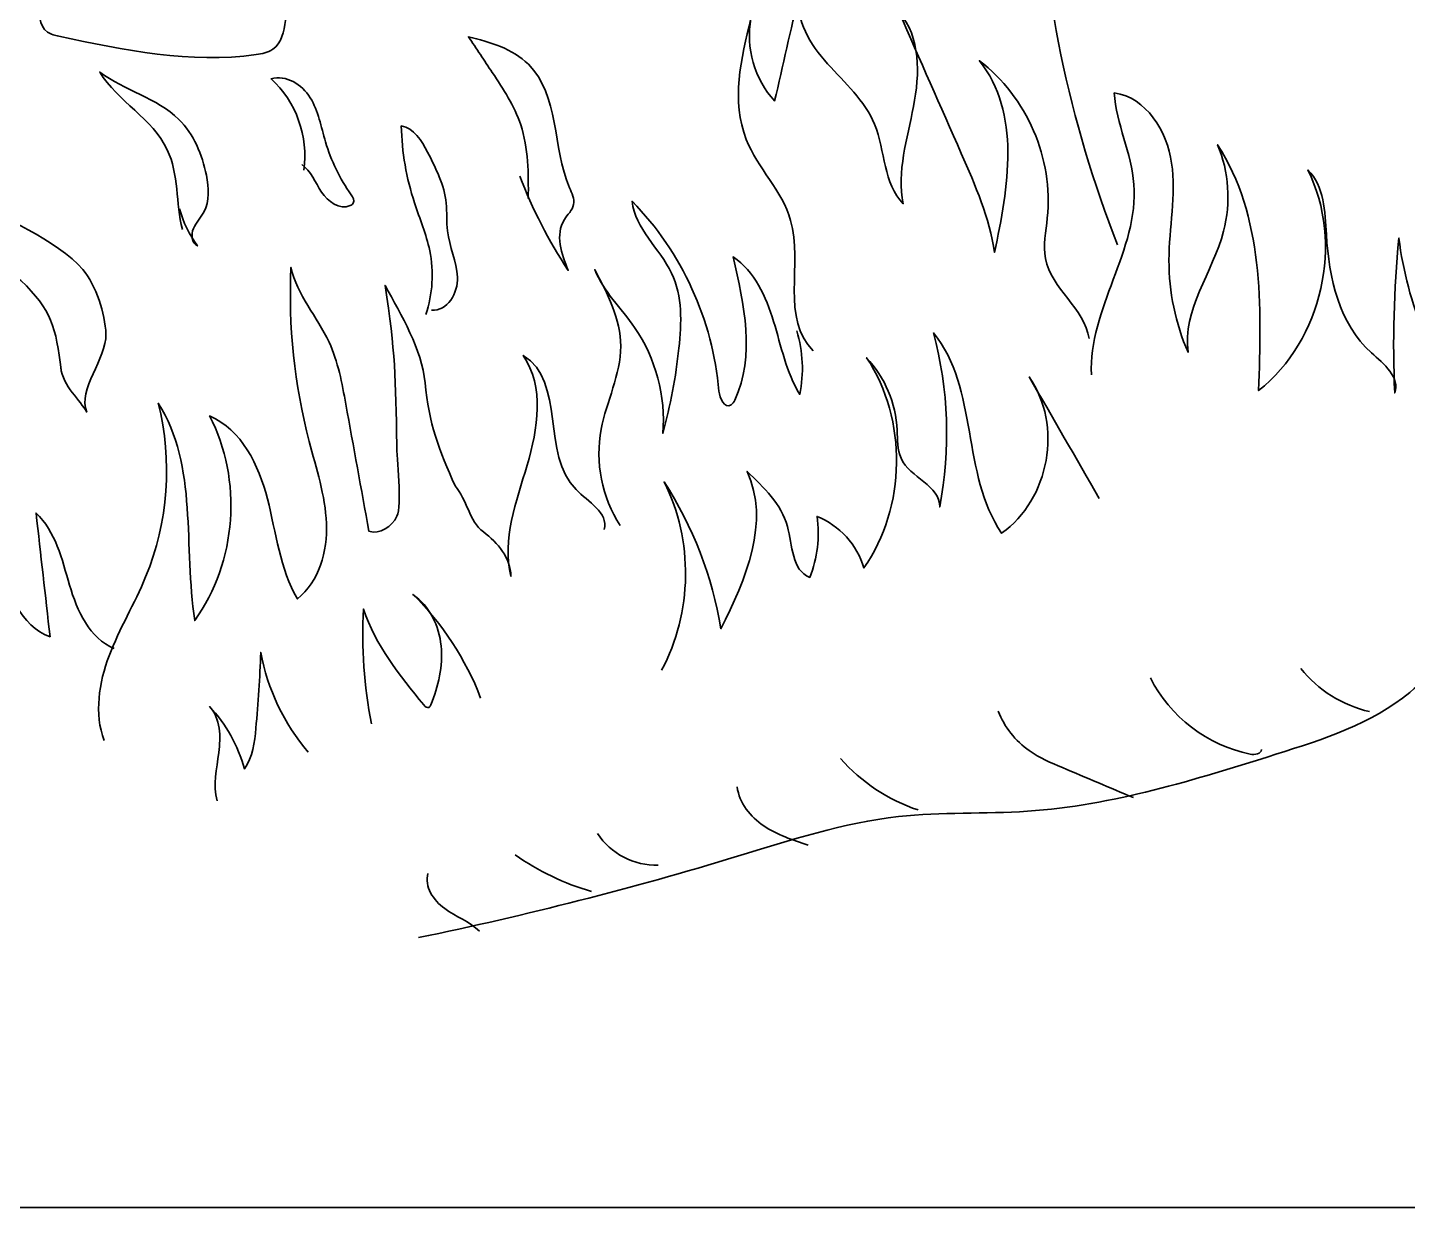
# Model space of a CAD drawing. Extents: x 6 to 143, y -103 to -23.
# Drawn here: x 46.7 to 68.07, y -102.86 to -84.57 of the extents above; entities that cross this region are included whole.
import ezdxf

# ---------------------------------------------------------------- set-up
doc = ezdxf.new("R2010")
doc.units = 0
doc.header["$MEASUREMENT"] = 0
for name, color, linetype, lineweight in [('Delorean', 7, 'Continuous', 0), ('EdgeTop', 7, 'Continuous', 0), ('Flames', 7, 'Continuous', 0)]:
    doc.layers.add(name, color=color, linetype=linetype, lineweight=lineweight)

msp = doc.modelspace()

# ---------------------------------------------------------------- linework, layer by layer
at = {"layer": 'Delorean', "color": 250, "lineweight": 35, "true_color": 0x231f20}
for points, knots in [([(77.68, -87.057), (77.641, -87.025), (77.63, -87.133), (77.681, -87.128), (77.731, -87.122), (77.75, -87.061), (77.758, -87.011), (77.883, -86.278), (78.185, -85.59), (78.443, -84.892), (78.697, -84.202), (78.91, -83.494), (79.033, -82.769), (79.462, -80.237), (78.776, -77.654), (77.933, -75.229), (77.735, -74.657), (77.065, -73.655), (77.065, -73.655), (77.065, -73.655), (76.471, -72.96), (76.104, -72.638), (75.889, -72.45), (75.567, -72.305), (75.338, -72.134), (75.117, -71.969), (74.757, -71.923), (74.487, -71.865), (73.349, -71.621), (72.184, -72.149), (71.183, -72.742), (70.862, -72.933), (70.545, -73.138), (70.285, -73.405), (69.865, -73.835), (69.618, -74.4), (69.383, -74.953), (68.504, -77.029), (67.672, -79.231), (67.894, -81.473), (67.956, -82.097), (68.022, -82.752), (68.192, -83.355), (68.657, -84.996), (69.142, -86.68), (70.17, -88.042)], [0, 0, 0, 0, 1, 1, 1, 2, 2, 2, 3, 3, 3, 4, 4, 4, 5, 5, 5, 6, 6, 6, 7, 7, 7, 8, 8, 8, 9, 9, 9, 10, 10, 10, 11, 11, 11, 12, 12, 12, 13, 13, 13, 14, 14, 14, 15, 15, 15, 15]), ([(46.713, -82.412), (46.889, -82.974), (46.951, -83.571), (46.895, -84.158), (46.879, -84.332), (46.867, -84.544), (47.011, -84.645), (47.063, -84.68), (47.126, -84.694), (47.187, -84.707), (48.193, -84.923), (49.225, -85.139), (50.243, -84.991), (50.332, -84.978), (50.424, -84.961), (50.498, -84.91), (50.636, -84.815), (50.675, -84.631), (50.695, -84.465), (50.763, -83.892), (50.732, -83.308), (50.604, -82.746)], [0, 0, 0, 0, 1, 1, 1, 2, 2, 2, 3, 3, 3, 4, 4, 4, 5, 5, 5, 6, 6, 6, 7, 7, 7, 7])]:
    msp.add_open_spline(points, degree=3, knots=knots, dxfattribs=at)
msp.add_open_spline([(62.343, -81.948), (62.409, -83.997), (62.831, -86.035), (63.583, -87.942)], degree=3, dxfattribs=at)
at = {"layer": 'EdgeTop', "color": 250, "lineweight": 35, "true_color": 0x231f20}
msp.add_lwpolyline([(142.857, -91.429), (142.857, -34.286), (131.429, -22.857), (17.143, -22.857), (5.714, -34.286), (5.714, -91.429), (17.143, -102.857), (131.429, -102.857)], close=True, dxfattribs=at)
at = {"layer": 'Flames', "color": 250, "lineweight": 35, "true_color": 0x231f20}
for points, knots in [([(58.87, -89.582), (58.362, -89.098), (58.71, -88.236), (58.519, -87.561), (58.388, -87.101), (58.007, -86.752), (57.831, -86.307), (57.596, -85.717), (57.749, -85.051), (57.904, -84.435), (57.82, -84.886), (57.96, -85.374), (58.271, -85.711), (58.397, -85.163), (58.522, -84.614), (58.647, -84.065), (58.589, -84.46), (58.825, -84.836), (59.09, -85.134), (59.356, -85.431), (59.668, -85.704), (59.819, -86.072), (59.987, -86.482), (59.951, -86.993), (60.263, -87.305), (60.162, -86.806), (60.325, -86.296), (60.422, -85.795), (60.52, -85.295), (60.533, -84.721), (60.199, -84.337), (60.519, -85.066), (60.84, -85.795), (61.161, -86.524), (61.379, -87.02), (61.599, -87.523), (61.674, -88.059), (61.896, -87.055), (62.085, -85.892), (61.442, -85.089), (62.178, -85.648), (62.592, -86.606), (62.494, -87.525), (62.472, -87.734), (62.425, -87.946), (62.466, -88.153), (62.558, -88.619), (63.064, -88.924), (63.142, -89.393)], [0, 0, 0, 0, 1, 1, 1, 2, 2, 2, 3, 3, 3, 4, 4, 4, 5, 5, 5, 6, 6, 6, 7, 7, 7, 8, 8, 8, 9, 9, 9, 10, 10, 10, 11, 11, 11, 12, 12, 12, 13, 13, 13, 14, 14, 14, 15, 15, 15, 16, 16, 16, 16]), ([(54.456, -87.222), (54.458, -86.837), (54.46, -86.444), (54.338, -86.079), (54.24, -85.787), (54.068, -85.527), (53.898, -85.27), (53.775, -85.085), (53.652, -84.9), (53.529, -84.715), (53.864, -84.799), (54.212, -84.9), (54.457, -85.143), (54.94, -85.623), (54.827, -86.429), (55.094, -87.055), (55.13, -87.139), (55.173, -87.228), (55.156, -87.317), (55.138, -87.407), (55.063, -87.472), (55.014, -87.549), (54.868, -87.781), (54.97, -88.083), (55.074, -88.337), (54.77, -87.879), (54.518, -87.388), (54.325, -86.874)], [0, 0, 0, 0, 1, 1, 1, 2, 2, 2, 3, 3, 3, 4, 4, 4, 5, 5, 5, 6, 6, 6, 7, 7, 7, 8, 8, 8, 9, 9, 9, 9]), ([(49.099, -87.703), (48.996, -87.295), (49.046, -86.847), (48.865, -86.466), (48.637, -85.983), (48.094, -85.722), (47.82, -85.263), (48.2, -85.551), (48.703, -85.661), (49.043, -85.996), (49.275, -86.226), (49.407, -86.542), (49.471, -86.863), (49.51, -87.054), (49.524, -87.262), (49.431, -87.433), (49.383, -87.522), (49.309, -87.595), (49.269, -87.688), (49.23, -87.781), (49.241, -87.91), (49.331, -87.956), (49.206, -87.784), (49.111, -87.589), (49.055, -87.384)], [0, 0, 0, 0, 1, 1, 1, 2, 2, 2, 3, 3, 3, 4, 4, 4, 5, 5, 5, 6, 6, 6, 7, 7, 7, 8, 8, 8, 8]), ([(50.978, -86.781), (51.056, -86.266), (50.859, -85.718), (50.472, -85.37), (50.703, -85.298), (50.952, -85.456), (51.079, -85.661), (51.206, -85.867), (51.247, -86.112), (51.315, -86.344), (51.401, -86.636), (51.536, -86.915), (51.712, -87.164), (51.74, -87.203), (51.77, -87.255), (51.744, -87.297), (51.734, -87.314), (51.715, -87.325), (51.696, -87.333), (51.533, -87.4), (51.353, -87.269), (51.255, -87.122), (51.157, -86.974), (51.091, -86.797), (50.947, -86.694)], [0, 0, 0, 0, 1, 1, 1, 2, 2, 2, 3, 3, 3, 4, 4, 4, 5, 5, 5, 6, 6, 6, 7, 7, 7, 8, 8, 8, 8]), ([(63.177, -89.954), (63.125, -88.939), (63.913, -88.016), (63.835, -87.004), (63.797, -86.52), (63.563, -86.068), (63.53, -85.585), (64.028, -85.658), (64.349, -86.176), (64.419, -86.674), (64.489, -87.172), (64.379, -87.677), (64.378, -88.18), (64.376, -88.669), (64.478, -89.158), (64.674, -89.606), (64.584, -88.952), (65.056, -88.366), (65.224, -87.727), (65.34, -87.287), (65.307, -86.808), (65.13, -86.389), (65.843, -87.487), (65.816, -88.891), (65.765, -90.199), (66.755, -89.415), (67.09, -87.911), (66.529, -86.78), (66.785, -87.028), (66.795, -87.426), (66.816, -87.782), (66.854, -88.452), (67.014, -89.165), (67.513, -89.614), (67.703, -89.786), (67.965, -89.996), (67.874, -90.236), (67.839, -89.435), (67.86, -88.633), (67.938, -87.836), (68.068, -88.853), (68.467, -89.834), (69.083, -90.654), (69.049, -90.595), (69.016, -90.536), (68.982, -90.478)], [0, 0, 0, 0, 1, 1, 1, 2, 2, 2, 3, 3, 3, 4, 4, 4, 5, 5, 5, 6, 6, 6, 7, 7, 7, 8, 8, 8, 9, 9, 9, 10, 10, 10, 11, 11, 11, 12, 12, 12, 13, 13, 13, 14, 14, 14, 15, 15, 15, 15]), ([(52.869, -89.02), (52.976, -88.703), (52.996, -88.358), (52.929, -88.031), (52.877, -87.778), (52.774, -87.538), (52.694, -87.292), (52.568, -86.907), (52.499, -86.503), (52.488, -86.098), (52.686, -86.129), (52.804, -86.328), (52.896, -86.505), (53.025, -86.756), (53.156, -87.015), (53.184, -87.295), (53.199, -87.438), (53.186, -87.583), (53.203, -87.726), (53.233, -87.969), (53.35, -88.197), (53.36, -88.442), (53.37, -88.686), (53.203, -88.972), (52.959, -88.951)], [0, 0, 0, 0, 1, 1, 1, 2, 2, 2, 3, 3, 3, 4, 4, 4, 5, 5, 5, 6, 6, 6, 7, 7, 7, 8, 8, 8, 8]), ([(47.22, -89.88), (47.14, -89.217), (47.075, -88.951), (46.598, -88.494), (46.289, -88.265), (46.08, -88.414), (45.744, -88.228), (45.407, -88.041), (45.206, -87.73), (44.985, -87.374), (44.861, -87.01), (44.9, -86.696), (44.925, -86.264), (45.357, -86.545), (45.807, -87.045), (46.01, -87.329), (46.201, -87.469), (47.177, -87.868), (47.557, -88.323), (47.761, -88.567), (47.904, -89.006), (47.914, -89.324), (47.927, -89.707), (47.469, -90.18), (47.617, -90.533), (47.527, -90.357), (47.246, -90.131), (47.215, -89.84)], [0, 0, 0, 0, 1, 1, 1, 2, 2, 2, 3, 3, 3, 4, 4, 4, 5, 5, 5, 6, 6, 6, 7, 7, 7, 8, 8, 8, 9, 9, 9, 9]), ([(55.877, -92.29), (55.595, -91.854), (55.488, -91.309), (55.584, -90.799), (55.666, -90.364), (55.889, -89.954), (55.888, -89.511), (55.887, -89.089), (55.683, -88.698), (55.484, -88.325), (55.621, -88.663), (55.896, -88.923), (56.103, -89.223), (56.43, -89.698), (56.587, -90.287), (56.54, -90.862), (56.657, -90.429), (56.74, -89.987), (56.789, -89.541), (56.831, -89.15), (56.844, -88.736), (56.676, -88.38), (56.492, -87.993), (56.105, -87.692), (56.064, -87.266), (56.832, -88.052), (57.316, -89.11), (57.408, -90.206), (57.418, -90.321), (57.499, -90.48), (57.597, -90.421), (57.624, -90.404), (57.64, -90.375), (57.653, -90.346), (57.97, -89.661), (57.802, -88.861), (57.628, -88.127), (57.962, -88.35), (58.138, -88.743), (58.255, -89.127), (58.372, -89.512), (58.451, -89.915), (58.66, -90.258), (58.727, -89.932), (58.71, -89.591), (58.614, -89.273)], [0, 0, 0, 0, 1, 1, 1, 2, 2, 2, 3, 3, 3, 4, 4, 4, 5, 5, 5, 6, 6, 6, 7, 7, 7, 8, 8, 8, 9, 9, 9, 10, 10, 10, 11, 11, 11, 12, 12, 12, 13, 13, 13, 14, 14, 14, 15, 15, 15, 15]), ([(47.887, -95.623), (47.73, -95.203), (47.807, -94.728), (47.965, -94.308), (48.124, -93.888), (48.359, -93.501), (48.53, -93.086), (48.879, -92.24), (48.948, -91.282), (48.724, -90.394), (49.346, -91.363), (49.111, -92.625), (49.291, -93.762), (49.941, -92.857), (50.034, -91.581), (49.52, -90.591), (50.018, -90.805), (50.281, -91.353), (50.416, -91.877), (50.551, -92.402), (50.607, -92.96), (50.879, -93.428), (51.218, -93.157), (51.347, -92.691), (51.329, -92.257), (51.312, -91.824), (51.172, -91.406), (51.062, -90.986), (50.833, -90.109), (50.738, -89.197), (50.78, -88.291), (50.873, -88.716), (51.187, -89.054), (51.37, -89.448), (51.51, -89.751), (51.571, -90.083), (51.63, -90.411), (51.749, -91.067), (51.869, -91.724), (51.988, -92.38), (52.159, -92.429), (52.343, -92.307), (52.422, -92.147), (52.502, -91.988), (52.421, -91.221), (52.418, -91.042), (52.402, -90.02), (52.396, -89.579), (52.239, -88.569), (52.488, -89.038), (52.808, -89.55), (52.857, -90.079), (52.915, -90.701), (53.074, -91.127), (53.323, -91.677), (53.507, -91.888), (53.538, -92.22), (53.76, -92.389), (53.983, -92.558), (54.187, -92.797), (54.186, -93.077), (54.049, -92.506), (54.27, -91.919), (54.437, -91.356), (54.604, -90.793), (54.708, -90.141), (54.378, -89.655), (55.038, -90.048), (54.652, -91.191), (55.195, -91.733), (55.384, -91.922), (55.699, -92.093), (55.631, -92.35)], [0, 0, 0, 0, 1, 1, 1, 2, 2, 2, 3, 3, 3, 4, 4, 4, 5, 5, 5, 6, 6, 6, 7, 7, 7, 8, 8, 8, 9, 9, 9, 10, 10, 10, 11, 11, 11, 12, 12, 12, 13, 13, 13, 14, 14, 14, 15, 15, 15, 16, 16, 16, 17, 17, 17, 18, 18, 18, 19, 19, 19, 20, 20, 20, 21, 21, 21, 22, 22, 22, 23, 23, 23, 24, 24, 24, 24]), ([(56.52, -94.532), (57, -93.642), (57.015, -92.517), (56.56, -91.614), (57.004, -92.302), (57.305, -93.082), (57.44, -93.89), (57.821, -93.125), (58.208, -92.224), (57.843, -91.452), (58.104, -91.696), (58.376, -91.959), (58.469, -92.304), (58.547, -92.594), (58.534, -92.983), (58.814, -93.093), (58.934, -92.796), (58.973, -92.467), (58.928, -92.15), (59.274, -92.287), (59.55, -92.59), (59.653, -92.948), (60.311, -92.001), (60.329, -90.654), (59.696, -89.69), (59.979, -89.993), (60.15, -90.398), (60.169, -90.812), (60.176, -90.96), (60.166, -91.114), (60.228, -91.248), (60.368, -91.548), (60.832, -91.672), (60.828, -92.002), (60.998, -91.111), (60.965, -90.181), (60.731, -89.305), (61.429, -90.161), (61.162, -91.498), (61.786, -92.409), (62.53, -91.885), (62.733, -90.734), (62.214, -89.987), (62.575, -90.615), (62.937, -91.243), (63.299, -91.871)], [0, 0, 0, 0, 1, 1, 1, 2, 2, 2, 3, 3, 3, 4, 4, 4, 5, 5, 5, 6, 6, 6, 7, 7, 7, 8, 8, 8, 9, 9, 9, 10, 10, 10, 11, 11, 11, 12, 12, 12, 13, 13, 13, 14, 14, 14, 15, 15, 15, 15]), ([(42.288, -93.878), (42.505, -92.867), (42.397, -91.788), (41.982, -90.841), (42.497, -91.043), (42.845, -91.526), (43.093, -92.02), (43.34, -92.514), (43.521, -93.047), (43.846, -93.493), (43.969, -93.092), (44.092, -92.686), (44.111, -92.267), (44.131, -91.849), (44.036, -91.41), (43.765, -91.089), (44.432, -92.012), (44.93, -93.055), (45.231, -94.152), (45.598, -93.887), (45.544, -93.32), (45.369, -92.902), (45.194, -92.483), (44.93, -92.059), (45.006, -91.612), (45.51, -91.908), (45.927, -92.35), (46.192, -92.87), (46.415, -93.307), (46.587, -93.85), (47.049, -94.015), (46.977, -93.376), (46.905, -92.737), (46.832, -92.098), (47.137, -92.38), (47.233, -92.814), (47.351, -93.213), (47.469, -93.611), (47.659, -94.038), (48.043, -94.197)], [0, 0, 0, 0, 1, 1, 1, 2, 2, 2, 3, 3, 3, 4, 4, 4, 5, 5, 5, 6, 6, 6, 7, 7, 7, 8, 8, 8, 9, 9, 9, 10, 10, 10, 11, 11, 11, 12, 12, 12, 13, 13, 13, 13]), ([(52.756, -98.676), (54.421, -98.332), (56.069, -97.912), (57.695, -97.416), (58.515, -97.166), (59.337, -96.895), (60.19, -96.801), (60.853, -96.728), (61.523, -96.763), (62.189, -96.718), (63.505, -96.629), (64.777, -96.231), (66.034, -95.835), (66.765, -95.605), (67.515, -95.365), (68.106, -94.878), (68.483, -94.566), (68.845, -94.135), (69.335, -94.139), (69.531, -94.141), (69.718, -94.216), (69.908, -94.261), (71.131, -94.549), (72.297, -93.611), (73.545, -93.468), (74.101, -93.405), (74.663, -93.502), (75.222, -93.476), (77.533, -93.371), (79.438, -91.229), (81.748, -91.342), (81.866, -91.347), (81.992, -91.357), (82.095, -91.3), (82.198, -91.243), (82.255, -91.086), (82.169, -91.004)], [0, 0, 0, 0, 1, 1, 1, 2, 2, 2, 3, 3, 3, 4, 4, 4, 5, 5, 5, 6, 6, 6, 7, 7, 7, 8, 8, 8, 9, 9, 9, 10, 10, 10, 11, 11, 11, 12, 12, 12, 12]), ([(52.027, -95.365), (51.913, -94.779), (51.871, -94.18), (51.903, -93.584), (52.086, -94.144), (52.465, -94.614), (52.837, -95.071), (52.858, -95.096), (52.891, -95.124), (52.919, -95.108), (52.932, -95.1), (52.939, -95.085), (52.944, -95.071), (53.063, -94.782), (53.137, -94.467), (53.106, -94.156), (53.074, -93.844), (52.926, -93.536), (52.669, -93.358), (53.127, -93.811), (53.487, -94.362), (53.718, -94.964)], [0, 0, 0, 0, 1, 1, 1, 2, 2, 2, 3, 3, 3, 4, 4, 4, 5, 5, 5, 6, 6, 6, 7, 7, 7, 7]), ([(49.636, -96.556), (49.569, -96.315), (49.63, -96.059), (49.662, -95.81), (49.695, -95.561), (49.689, -95.281), (49.52, -95.095), (49.775, -95.367), (49.961, -95.701), (50.059, -96.061), (50.189, -95.881), (50.217, -95.65), (50.237, -95.43), (50.273, -95.039), (50.298, -94.648), (50.312, -94.256), (50.417, -94.824), (50.674, -95.364), (51.049, -95.803)], [0, 0, 0, 0, 1, 1, 1, 2, 2, 2, 3, 3, 3, 4, 4, 4, 5, 5, 5, 6, 6, 6, 6]), ([(64.09, -94.652), (64.391, -95.251), (64.977, -95.699), (65.635, -95.832), (65.706, -95.846), (65.809, -95.833), (65.81, -95.76)], [0, 0, 0, 0, 1, 1, 1, 2, 2, 2, 2]), ([(61.732, -95.167), (61.829, -95.412), (61.999, -95.628), (62.214, -95.779), (62.372, -95.891), (62.552, -95.967), (62.73, -96.042), (63.096, -96.197), (63.461, -96.352), (63.827, -96.507)], [0, 0, 0, 0, 1, 1, 1, 2, 2, 2, 3, 3, 3, 3]), ([(57.69, -96.342), (57.723, -96.59), (57.895, -96.803), (58.102, -96.944), (58.309, -97.085), (58.551, -97.164), (58.789, -97.242)], [0, 0, 0, 0, 1, 1, 1, 2, 2, 2, 2]), ([(52.902, -97.68), (52.841, -97.886), (52.987, -98.099), (53.161, -98.225), (53.335, -98.351), (53.544, -98.429), (53.702, -98.575)], [0, 0, 0, 0, 1, 1, 1, 2, 2, 2, 2])]:
    msp.add_open_spline(points, degree=3, knots=knots, dxfattribs=at)
for points in [[(66.419, -94.506), (66.686, -94.84), (67.068, -95.079), (67.484, -95.174)], [(59.291, -95.903), (59.613, -96.266), (60.032, -96.544), (60.493, -96.698)], [(55.528, -97.064), (55.729, -97.374), (56.098, -97.566), (56.468, -97.554)], [(54.251, -97.391), (54.61, -97.646), (55.012, -97.839), (55.434, -97.96)]]:
    msp.add_open_spline(points, degree=3, dxfattribs=at)

doc.saveas('drawing.dxf')
